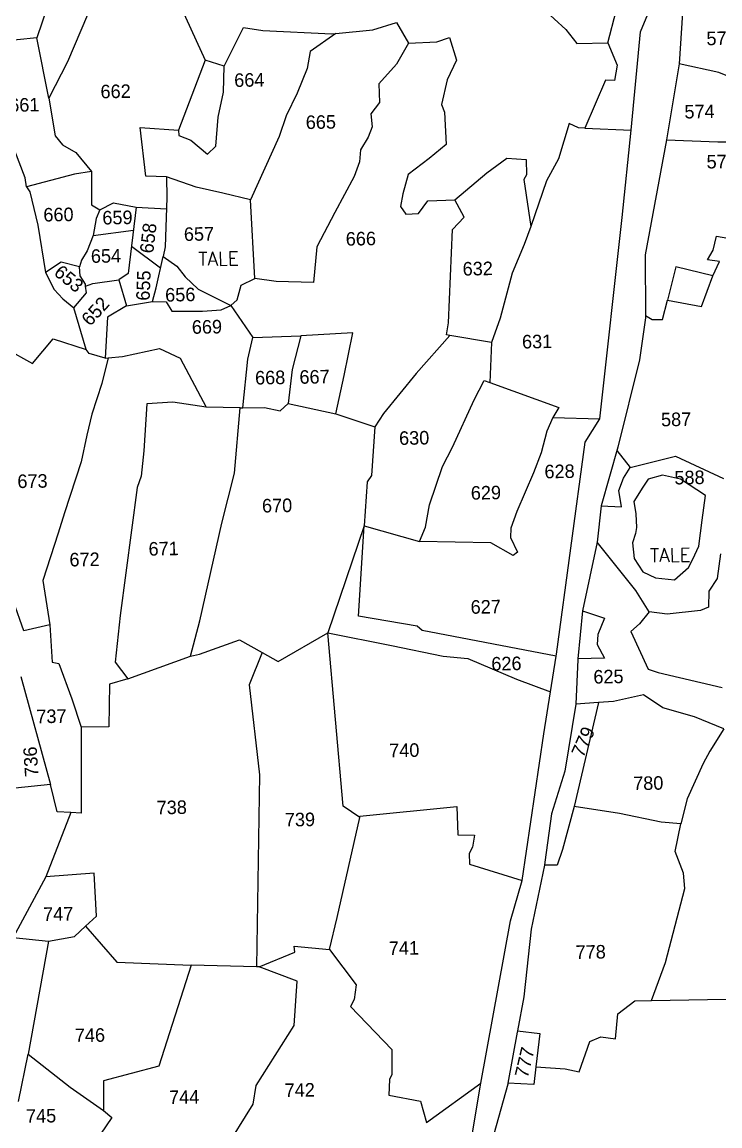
# Model space of a CAD drawing. Header units: metres. Extents: x 276272 to 279333, y 2076915 to 2080427.
# Drawn here: x 277627 to 278017, y 2077674 to 2078291 of the extents above; entities that cross this region are included whole.
import ezdxf

# ---------------------------------------------------------------- set-up
doc = ezdxf.new("R2010")
doc.units = ezdxf.units.M
for name, color, linetype in [('LINE_WATER', 4, 'Continuous'), ('POLY_PARCEL', 6, 'Continuous'), ('POLY_ROAD', 30, 'Continuous'), ('POLY_WATER', 4, 'Continuous'), ('TEXT_MAPIN', 7, 'Continuous'), ('TEXT_PARCEL', 7, 'Continuous')]:
    doc.layers.add(name, color=color, linetype=linetype)
doc.styles.get("Standard").update_dxf_attribs({"font": 'simplex.shx'})
doc.styles.add('TEXT_MAP', font='', dxfattribs={"height": 1.8})
doc.styles.get('TEXT_MAP').set_extended_font_data('Kruti Dev 050')

msp = doc.modelspace()

# ---------------------------------------------------------------- linework, layer by layer
at = {"layer": 'LINE_WATER'}
for p, q in [((277977.16, 2078035.93), (277974.13, 2078031.38)), ((277985.08, 2078038.13), (277977.16, 2078035.93)), ((277995.14, 2078035.88), (277985.08, 2078038.13)), ((278009.12, 2078026.79), (277995.14, 2078035.88)), ((277974.13, 2078031.38), (277969.07, 2078023.35)), ((278007.28, 2078012.93), (278009.12, 2078026.79)), ((277969.07, 2078023.35), (277970.23, 2078016.46)), ((277970.23, 2078016.46), (277970.7, 2078008.86)), ((277970.7, 2078008.86), (277970.07, 2078005.4)), ((278005.45, 2077998.39), (278007.28, 2078012.93)), ((277970.07, 2078005.4), (277968.42, 2078000.19)), ((277968.42, 2078000.19), (277969.26, 2077991.56)), ((278002.12, 2077991.08), (278005.45, 2077998.39)), ((277969.26, 2077991.56), (277974.23, 2077984.04)), ((277999.77, 2077986.54), (278002.12, 2077991.08)), ((277974.23, 2077984.04), (277981.2, 2077980.7)), ((277991.94, 2077979.5), (277999.77, 2077986.54)), ((277981.2, 2077980.7), (277991.94, 2077979.5))]:
    msp.add_line(p, q, dxfattribs=at)
at = {"layer": 'POLY_PARCEL'}
for p, q in [((277904.13, 2078312.09), (277931.07, 2078287.33)), ((277641.08, 2078299.5), (277635.35, 2078282.62)), ((277716.42, 2078298.65), (277729.47, 2078270.11)), ((277663.66, 2078295.44), (277652.37, 2078269.28)), ((277954.67, 2078279.78), (277959.15, 2078297.68)), ((277739.98, 2078266.8), (277750.82, 2078288.45)), ((277750.82, 2078288.45), (277761.63, 2078286.73)), ((277761.63, 2078286.73), (277800.33, 2078284.85)), ((277802.51, 2078285.07), (277823.11, 2078287.13)), ((277823.11, 2078287.13), (277836.35, 2078291.15)), ((277836.35, 2078291.15), (277843.2, 2078279.55)), ((277931.07, 2078287.33), (277937.28, 2078279.49)), ((277635.35, 2078282.62), (277612.88, 2078280.34)), ((277641.93, 2078248.83), (277635.35, 2078282.62)), ((277802.51, 2078285.07), (277788.13, 2078274.95)), ((277800.33, 2078284.85), (277802.51, 2078285.07)), ((277843.2, 2078279.55), (277859.04, 2078280.45)), ((277859.04, 2078280.45), (277865.97, 2078282.78)), ((277865.97, 2078282.78), (277869.98, 2078270.18)), ((277937.28, 2078279.49), (277954.67, 2078279.78)), ((277954.67, 2078279.78), (277959.84, 2078267.39)), ((277788.13, 2078274.95), (277786.39, 2078265.42)), ((277843.2, 2078279.55), (277836.43, 2078267.84)), ((277652.37, 2078269.28), (277641.93, 2078248.83)), ((277729.47, 2078270.11), (277714.6, 2078230.9)), ((277739.98, 2078266.8), (277729.47, 2078270.11)), ((277836.43, 2078267.84), (277826.47, 2078256.9)), ((277869.98, 2078270.18), (277864.82, 2078259.09)), ((278016.66, 2078263.27), (277994.52, 2078268.12)), ((277739.6, 2078252.23), (277739.98, 2078266.8)), ((277786.39, 2078265.42), (277780.91, 2078251.7)), ((277959.84, 2078267.39), (277958.38, 2078258.68)), ((278025.74, 2078259.56), (278016.66, 2078263.27)), ((277826.47, 2078256.9), (277826.96, 2078246.46)), ((277864.82, 2078259.09), (277861.56, 2078245.41)), ((277953.23, 2078258.91), (277941.77, 2078232.02)), ((277958.38, 2078258.68), (277953.23, 2078258.91)), ((277736.66, 2078238.24), (277739.6, 2078252.23)), ((277780.91, 2078251.7), (277774.79, 2078238.93)), ((277641.93, 2078248.83), (277645.5, 2078227.81)), ((277826.96, 2078246.46), (277822, 2078240.04)), ((277861.56, 2078245.41), (277863.22, 2078241.01)), ((277735.35, 2078222.06), (277736.66, 2078238.24)), ((277774.79, 2078238.93), (277770.86, 2078227.46)), ((277822, 2078240.04), (277822.75, 2078232.77)), ((277863.22, 2078241.01), (277864.15, 2078222.97)), ((277628.78, 2078204.41), (277618.17, 2078232.11)), ((277696.33, 2078205.25), (277693.02, 2078232.44)), ((277693.02, 2078232.44), (277714.6, 2078230.9)), ((277714.6, 2078230.9), (277714.64, 2078228.05)), ((277822.75, 2078232.77), (277820.63, 2078227.03)), ((277933.03, 2078234.77), (277926.93, 2078215.05)), ((277938.22, 2078232.28), (277933.03, 2078234.77)), ((277941.77, 2078232.02), (277938.22, 2078232.28)), ((277941.77, 2078232.02), (277967.58, 2078230.9)), ((277645.5, 2078227.81), (277649.71, 2078222.82)), ((277714.64, 2078228.05), (277721.35, 2078225.31)), ((277721.35, 2078225.31), (277730.67, 2078217.55)), ((277770.86, 2078227.46), (277754.87, 2078191.98)), ((277820.63, 2078227.03), (277816.31, 2078219.99)), ((277987.46, 2078225.52), (278016.03, 2078224.52)), ((278016.03, 2078224.52), (278048.21, 2078224.42)), ((277649.71, 2078222.82), (277657.07, 2078218.51)), ((277657.07, 2078218.51), (277665.81, 2078207.88)), ((277730.67, 2078217.55), (277735.35, 2078222.06)), ((277816.31, 2078219.99), (277815.79, 2078213.33)), ((277864.15, 2078222.97), (277854.77, 2078215.21)), ((277815.79, 2078213.33), (277812.76, 2078205.04)), ((277854.77, 2078215.21), (277842.88, 2078206.14)), ((277886.92, 2078207.19), (277898.2, 2078215.3)), ((277898.2, 2078215.3), (277908.98, 2078214.53)), ((277908.98, 2078214.53), (277909.13, 2078205.98)), ((277926.93, 2078215.05), (277920.38, 2078202.71)), ((277656.32, 2078206.46), (277629.5, 2078199.35)), ((277665.81, 2078207.88), (277656.32, 2078206.46)), ((277665.81, 2078207.88), (277665.8, 2078189.19)), ((277842.88, 2078206.14), (277839.89, 2078195.32)), ((277869.11, 2078192.01), (277886.92, 2078207.19)), ((277909.13, 2078205.98), (277907.59, 2078203.42)), ((277629.5, 2078199.35), (277628.78, 2078204.41)), ((277707.74, 2078204.81), (277696.33, 2078205.25)), ((277812.76, 2078205.04), (277802, 2078184.9)), ((277907.59, 2078203.42), (277911.51, 2078177.2)), ((277920.38, 2078202.71), (277911.51, 2078177.2)), ((277629.5, 2078199.35), (277631.45, 2078196.54)), ((277631.45, 2078196.54), (277635.88, 2078177.92)), ((277839.89, 2078195.32), (277838.74, 2078188.33)), ((277665.8, 2078189.19), (277670.6, 2078186.42)), ((277670.6, 2078186.42), (277678.14, 2078190.35)), ((277678.14, 2078190.35), (277690.86, 2078188.03)), ((277690.86, 2078188.03), (277686.41, 2078150.89)), ((277690.86, 2078188.03), (277707.76, 2078187)), ((277838.74, 2078188.33), (277841.67, 2078183.95)), ((277848.64, 2078184.38), (277853.91, 2078191.44)), ((277853.91, 2078191.44), (277869.11, 2078192.01)), ((277874.34, 2078182.28), (277869.11, 2078192.01)), ((277668.46, 2078181.64), (277666.72, 2078172.1)), ((277670.6, 2078186.42), (277668.46, 2078181.64)), ((277802, 2078184.9), (277791.86, 2078165.73)), ((277841.67, 2078183.95), (277848.64, 2078184.38)), ((277867.8, 2078175.51), (277874.34, 2078182.28)), ((277635.88, 2078177.92), (277640.13, 2078151.39)), ((277666.72, 2078172.1), (277689.3, 2078175.04)), ((277865.51, 2078123.21), (277867.8, 2078175.51)), ((277911.51, 2078177.2), (277907.88, 2078167)), ((277666.72, 2078172.1), (277663.38, 2078163.5)), ((278013.45, 2078163.95), (278015.25, 2078171.7)), ((278015.25, 2078171.7), (278030.1, 2078169.06)), ((277663.38, 2078163.5), (277660.3, 2078158.38)), ((277704.47, 2078153.75), (277688.22, 2078165.97)), ((277791.86, 2078165.73), (277789.98, 2078145.74)), ((277907.88, 2078167), (277901.17, 2078151.05)), ((278010.33, 2078158.43), (278013.45, 2078163.95)), ((277648.91, 2078157.23), (277640.13, 2078151.39)), ((277659.09, 2078154.55), (277648.91, 2078157.23)), ((277660.3, 2078158.38), (277659.09, 2078154.55)), ((277702.08, 2078142.92), (277705.95, 2078160.44)), ((278017.1, 2078157.58), (278010.33, 2078158.43)), ((278013.37, 2078149.48), (278017.1, 2078157.58)), ((277640.13, 2078151.39), (277645.04, 2078141.96)), ((277659.49, 2078149.49), (277659.09, 2078154.55)), ((277686.41, 2078150.89), (277681.08, 2078147.32)), ((277901.17, 2078151.05), (277894.31, 2078125.91)), ((277992.69, 2078154.6), (277987.86, 2078135.86)), ((278013.37, 2078149.48), (277992.69, 2078154.6)), ((277662.43, 2078144.79), (277659.49, 2078149.49)), ((277662.57, 2078143.82), (277662.43, 2078144.79)), ((277662.57, 2078143.82), (277666.54, 2078145.18)), ((277666.54, 2078145.18), (277681.08, 2078147.32)), ((277681.08, 2078147.32), (277685.45, 2078132.82)), ((277769.05, 2078146.34), (277757.19, 2078147.99)), ((277789.98, 2078145.74), (277769.05, 2078146.34)), ((278006.9, 2078132.32), (278013.37, 2078149.48)), ((277645.04, 2078141.96), (277649.88, 2078136.66)), ((277655.99, 2078131.7), (277663.14, 2078140.05)), ((277663.14, 2078140.05), (277662.57, 2078143.82)), ((277699.99, 2078135.28), (277702.08, 2078142.92)), ((277649.88, 2078136.66), (277655.99, 2078131.7)), ((277662.93, 2078108.27), (277655.99, 2078131.7)), ((277685.45, 2078132.82), (277674.9, 2078126.35)), ((277685.45, 2078132.82), (277699.99, 2078135.28)), ((277699.99, 2078135.28), (277707.6, 2078135.09)), ((277707.6, 2078135.09), (277710.85, 2078129.76)), ((277738.42, 2078130.54), (277743.82, 2078132.88)), ((277743.82, 2078132.88), (277756.02, 2078114.99)), ((277985.14, 2078125.2), (277987.86, 2078135.86)), ((277987.86, 2078135.86), (278006.9, 2078132.32)), ((277674.9, 2078126.35), (277673.56, 2078103.52)), ((277710.85, 2078129.76), (277727.97, 2078129.73)), ((277727.97, 2078129.73), (277738.42, 2078130.54)), ((277894.31, 2078125.91), (277889.61, 2078112.18)), ((277975.56, 2078127.28), (277979.35, 2078125.1)), ((277864.35, 2078116.54), (277865.51, 2078123.21)), ((277979.35, 2078125.1), (277985.14, 2078125.2)), ((277632.95, 2078100.48), (277644.45, 2078114.29)), ((277644.45, 2078114.29), (277662.93, 2078108.27)), ((277753.36, 2078103.02), (277756.02, 2078114.99)), ((277756.02, 2078114.99), (277782.99, 2078115.96)), ((277782.99, 2078115.96), (277778.12, 2078097.21)), ((277812.03, 2078117.75), (277782.99, 2078115.96)), ((277807.24, 2078093.8), (277812.03, 2078117.75)), ((277866.22, 2078116.22), (277847.45, 2078095)), ((277866.22, 2078116.22), (277864.35, 2078116.54)), ((277889.61, 2078112.18), (277866.22, 2078116.22)), ((277618.23, 2078108.79), (277632.95, 2078100.48)), ((277664.53, 2078106.13), (277662.93, 2078108.27)), ((277683.23, 2078104.37), (277703.9, 2078108.87)), ((277703.9, 2078108.87), (277715.39, 2078103.53)), ((277889.61, 2078112.18), (277888.63, 2078089.96)), ((277673.56, 2078103.52), (277664.53, 2078106.13)), ((277675.25, 2078103.67), (277671.72, 2078089.31)), ((277673.56, 2078103.52), (277675.25, 2078103.67)), ((277675.25, 2078103.67), (277683.23, 2078104.37)), ((277715.39, 2078103.53), (277730.03, 2078076.13)), ((277750.44, 2078075.76), (277753.36, 2078103.02)), ((277778.12, 2078097.21), (277775.77, 2078078.2)), ((277847.45, 2078095), (277829.14, 2078072.64)), ((277671.72, 2078089.31), (277666.13, 2078072.28)), ((277802.49, 2078072.43), (277807.24, 2078093.8)), ((277879.81, 2078080.29), (277885.5, 2078091.1)), ((277885.5, 2078091.1), (277888.63, 2078089.96)), ((277888.63, 2078089.96), (277927.25, 2078075.9)), ((277696.81, 2078077.99), (277695.17, 2078051.7)), ((277711.31, 2078078.93), (277696.81, 2078077.99)), ((277730.03, 2078076.13), (277711.31, 2078078.93)), ((277749.05, 2078075.75), (277730.03, 2078076.13)), ((277771.34, 2078073.98), (277775.77, 2078078.2)), ((277775.77, 2078078.2), (277802.49, 2078072.43)), ((277867.8, 2078053.83), (277879.81, 2078080.29)), ((277666.13, 2078072.28), (277663.22, 2078060.49)), ((277745.85, 2078039.27), (277749.05, 2078075.75)), ((277749.05, 2078075.75), (277750.44, 2078075.76)), ((277750.44, 2078075.76), (277762.67, 2078075.91)), ((277762.67, 2078075.91), (277771.34, 2078073.98)), ((277802.49, 2078072.43), (277824.22, 2078065.02)), ((277829.14, 2078072.64), (277824.22, 2078065.02)), ((277923.88, 2078070.32), (277920.55, 2078062.66)), ((277927.25, 2078075.9), (277923.88, 2078070.32)), ((277923.88, 2078070.32), (277950.03, 2078069.55)), ((277824.22, 2078065.02), (277822.43, 2078037.86)), ((277663.22, 2078060.49), (277660.01, 2078045.57)), ((277920.55, 2078062.66), (277917.3, 2078050.51)), ((277695.17, 2078051.7), (277693.68, 2078037.51)), ((277862.11, 2078043.02), (277867.8, 2078053.83)), ((277959.68, 2078051.95), (277967.03, 2078042.32)), ((277660.01, 2078045.57), (277650.81, 2078017.08)), ((277917.3, 2078050.51), (277912.99, 2078039.38)), ((277967.03, 2078042.32), (277992.51, 2078048.63)), ((277992.51, 2078048.63), (278019.34, 2078036.29)), ((277738.72, 2078011.16), (277745.85, 2078039.27)), ((277854.86, 2078021.47), (277862.11, 2078043.02)), ((277912.99, 2078039.38), (277903.67, 2078017.8)), ((277963.32, 2078036.39), (277967.03, 2078042.32)), ((277693.68, 2078037.51), (277691.37, 2078031.25)), ((277820.07, 2078034.37), (277818.41, 2078009.8)), ((277822.43, 2078037.86), (277820.07, 2078034.37)), ((277960.67, 2078029.43), (277963.32, 2078036.39)), ((277691.37, 2078031.25), (277681.85, 2077959.55)), ((277962.21, 2078020.47), (277960.67, 2078029.43)), ((277852.65, 2078008.99), (277854.86, 2078021.47)), ((277950.89, 2078020.95), (277948.64, 2078000.71)), ((277950.89, 2078020.95), (277962.21, 2078020.47)), ((277650.81, 2078017.08), (277647.2, 2078005.62)), ((277903.67, 2078017.8), (277900.37, 2078008.41)), ((277726.49, 2077956.7), (277738.72, 2078011.16)), ((277818.41, 2078009.8), (277797.95, 2077949.88)), ((277815.1, 2077959.29), (277818.41, 2078009.8)), ((277818.41, 2078009.8), (277849.33, 2078000.99)), ((277849.33, 2078000.99), (277852.65, 2078008.99)), ((277900.37, 2078008.41), (277900.11, 2078003.22)), ((277647.2, 2078005.62), (277638.65, 2077979.21)), ((277900.11, 2078003.22), (277904.06, 2077995)), ((277889.1, 2078000.27), (277849.33, 2078000.99)), ((277901.66, 2077993.23), (277889.1, 2078000.27)), ((277970.25, 2077973.61), (277948.64, 2078000.71)), ((277904.06, 2077995), (277901.66, 2077993.23)), ((278017.62, 2077994.1), (278015.78, 2077980.25)), ((277638.65, 2077979.21), (277642.52, 2077954.39)), ((278015.78, 2077980.25), (278011.06, 2077973.26)), ((277977.72, 2077961.64), (277970.25, 2077973.61)), ((278011.06, 2077973.26), (278010.86, 2077964.27)), ((277628.06, 2077951.04), (277622.25, 2077967.53)), ((277681.85, 2077959.55), (277679.17, 2077933.44)), ((277848.05, 2077953.62), (277815.1, 2077959.29)), ((277940.47, 2077962.23), (277952.66, 2077958.12)), ((277977.72, 2077961.64), (277972.34, 2077955.03)), ((277987.76, 2077960.42), (277977.72, 2077961.64)), ((278006.4, 2077962.46), (277987.76, 2077960.42)), ((278010.86, 2077964.27), (278006.4, 2077962.46)), ((277642.52, 2077954.39), (277628.06, 2077951.04)), ((277642.52, 2077954.39), (277643.86, 2077933.48)), ((277721.29, 2077936.91), (277726.49, 2077956.7)), ((277850.85, 2077951.25), (277848.05, 2077953.62)), ((277952.66, 2077958.12), (277949.07, 2077949.03)), ((277972.34, 2077955.03), (277967.43, 2077950.59)), ((277770.21, 2077933.87), (277797.95, 2077949.88)), ((277797.95, 2077949.88), (277833.68, 2077942.88)), ((277806.55, 2077852.94), (277797.95, 2077949.88)), ((277925.61, 2077936.92), (277850.85, 2077951.25)), ((277949.07, 2077949.03), (277948.54, 2077943.42)), ((277967.43, 2077950.59), (277977.12, 2077929.57)), ((277726.23, 2077937.97), (277748.57, 2077945.95)), ((277748.57, 2077945.95), (277761.26, 2077938.86)), ((277833.68, 2077942.88), (277862.48, 2077936.8)), ((277948.54, 2077943.42), (277952.72, 2077935.7)), ((277686.24, 2077924.23), (277721.29, 2077936.91)), ((277721.29, 2077936.91), (277726.23, 2077937.97)), ((277761.26, 2077938.86), (277753.98, 2077920.8)), ((277761.26, 2077938.86), (277770.21, 2077933.87)), ((277862.48, 2077936.8), (277876.33, 2077935.65)), ((277876.33, 2077935.65), (277903.49, 2077924.01)), ((277952.72, 2077935.7), (277937.8, 2077935.45)), ((277643.86, 2077933.48), (277647.68, 2077932.86)), ((277647.68, 2077932.86), (277654.93, 2077912.93)), ((277679.17, 2077933.44), (277686.24, 2077924.23)), ((277977.12, 2077929.57), (277982.76, 2077927.8)), ((277626.36, 2077925.59), (277642.94, 2077865.04)), ((277686.24, 2077924.23), (277675.88, 2077921.23)), ((277903.49, 2077924.01), (277922.45, 2077916.94)), ((277982.76, 2077927.8), (278018.42, 2077919.37)), ((277675.88, 2077921.23), (277675.59, 2077897.38)), ((277753.98, 2077920.8), (277759.81, 2077870.45)), ((277654.93, 2077912.93), (277660.03, 2077897.12)), ((277949.37, 2077910.93), (277935.73, 2077852.81)), ((277949.37, 2077910.93), (277936.61, 2077910.06)), ((277957.8, 2077911.5), (277949.37, 2077910.93)), ((277974.56, 2077915.21), (277957.8, 2077911.5)), ((277985.28, 2077907.91), (277974.56, 2077915.21)), ((278003.12, 2077902.92), (277985.28, 2077907.91)), ((277675.59, 2077897.38), (277660.03, 2077897.12)), ((277660.03, 2077897.12), (277660.14, 2077849.09)), ((278019.43, 2077896.34), (278003.12, 2077902.92)), ((278019.43, 2077896.34), (278011.54, 2077883.75)), ((278011.54, 2077883.75), (278007.92, 2077876.84)), ((278007.92, 2077876.84), (277998.9, 2077857.07)), ((277759.81, 2077870.45), (277758.21, 2077763.16)), ((277642.94, 2077865.04), (277623.26, 2077862.99)), ((277646.65, 2077849.9), (277642.94, 2077865.04)), ((277998.9, 2077857.07), (277995.4, 2077843.22)), ((277654.39, 2077849.43), (277640.26, 2077813.54)), ((277654.39, 2077849.43), (277646.65, 2077849.9)), ((277660.14, 2077849.09), (277654.39, 2077849.43)), ((277815.86, 2077846.74), (277806.55, 2077852.94)), ((277815.99, 2077847.33), (277870.11, 2077852.9)), ((277870.11, 2077852.9), (277870.69, 2077837.03)), ((277935.73, 2077852.81), (277929.28, 2077828.72)), ((277961.03, 2077848.87), (277935.73, 2077852.81)), ((277984.48, 2077843.97), (277961.03, 2077848.87)), ((277803.23, 2077790.75), (277815.86, 2077846.74)), ((277815.86, 2077846.74), (277815.99, 2077847.33)), ((277995.4, 2077843.22), (277984.48, 2077843.97)), ((277992.23, 2077827.6), (277995.4, 2077843.22)), ((277870.69, 2077837.03), (277880.04, 2077836.88)), ((277880.04, 2077836.88), (277878.91, 2077830.01)), ((277878.91, 2077830.01), (277877.1, 2077826.55)), ((277877.1, 2077826.55), (277877.2, 2077820.64)), ((277929.28, 2077828.72), (277926.31, 2077819.95)), ((277996.8, 2077815.53), (277992.23, 2077827.6)), ((277877.2, 2077820.64), (277906.62, 2077811.37)), ((277926.31, 2077819.95), (277919.1, 2077820.08)), ((277640.26, 2077813.54), (277622.14, 2077779.6)), ((277667.34, 2077815.55), (277640.26, 2077813.54)), ((277668.67, 2077791.59), (277667.34, 2077815.55)), ((277997.57, 2077806.96), (277996.8, 2077815.53)), ((277986.74, 2077765.67), (277997.57, 2077806.96)), ((277662.53, 2077785.88), (277668.67, 2077791.59)), ((277798.86, 2077772.92), (277803.23, 2077790.75)), ((277641.8, 2077777.44), (277656.4, 2077780.18)), ((277656.4, 2077780.18), (277662.53, 2077785.88)), ((277662.53, 2077785.88), (277680.12, 2077765.85)), ((277622.14, 2077779.6), (277641.8, 2077777.44)), ((277641.8, 2077777.44), (277630.54, 2077714.25)), ((277779.57, 2077771.35), (277779.2, 2077774.77)), ((277779.2, 2077774.77), (277798.86, 2077772.92)), ((277759.64, 2077763.13), (277779.57, 2077771.35)), ((277798.86, 2077772.92), (277813.89, 2077753.1)), ((277680.12, 2077765.85), (277721.61, 2077764.05)), ((277721.61, 2077764.05), (277703.55, 2077707.69)), ((277758.21, 2077763.16), (277721.61, 2077764.05)), ((277759.64, 2077763.13), (277758.21, 2077763.16)), ((277780.96, 2077755.08), (277759.64, 2077763.13)), ((277978.99, 2077744.36), (277986.74, 2077765.67)), ((277779.19, 2077730.45), (277780.96, 2077755.08)), ((277813.89, 2077753.1), (277812.78, 2077744.99)), ((277812.78, 2077744.99), (277810.66, 2077740.9)), ((277960.11, 2077736.88), (277969.65, 2077744.21)), ((277969.65, 2077744.21), (277978.99, 2077744.36)), ((277978.99, 2077744.36), (278033.16, 2077745.24)), ((277810.66, 2077740.9), (277833.81, 2077717)), ((277958.79, 2077722.85), (277960.11, 2077736.88)), ((277757.95, 2077696.77), (277779.19, 2077730.45)), ((277904.01, 2077727.41), (277916.54, 2077725.86)), ((277916.54, 2077725.86), (277914.4, 2077707.25)), ((277938.54, 2077704.45), (277944.48, 2077721.36)), ((277944.48, 2077721.36), (277950.67, 2077723.96)), ((277950.67, 2077723.96), (277958.79, 2077722.85)), ((277625.03, 2077687.94), (277630.54, 2077714.25)), ((277630.54, 2077714.25), (277653.9, 2077695.96)), ((277833.81, 2077717), (277833.73, 2077702.99)), ((277703.55, 2077707.69), (277672.54, 2077699.39)), ((277914.4, 2077707.25), (277913.27, 2077697.47)), ((277914.4, 2077707.25), (277930.72, 2077706.18)), ((277930.72, 2077706.18), (277938.54, 2077704.45)), ((277832.53, 2077700.16), (277832.06, 2077691.44)), ((277833.73, 2077702.99), (277832.53, 2077700.16)), ((277653.9, 2077695.96), (277672.5, 2077682.88)), ((277672.54, 2077699.39), (277672.5, 2077682.88)), ((277756.25, 2077686.46), (277757.95, 2077696.77)), ((277853.19, 2077676.22), (277883.56, 2077698.17)), ((277913.27, 2077697.47), (277898.74, 2077698.07)), ((277832.06, 2077691.44), (277849.87, 2077688)), ((277849.87, 2077688), (277853.19, 2077676.22)), ((277672.5, 2077682.88), (277677.24, 2077678.91)), ((277737.82, 2077656.79), (277756.25, 2077686.46)), ((277677.24, 2077678.91), (277644.67, 2077631.45))]:
    msp.add_line(p, q, dxfattribs=at)
at = {"layer": 'POLY_ROAD'}
for p, q in [((277998.23, 2078325.18), (277994.52, 2078268.12)), ((277972.88, 2078285.9), (277976.86, 2078295.81)), ((277967.58, 2078230.9), (277972.88, 2078285.9)), ((277994.52, 2078268.12), (277987.46, 2078225.52)), ((277962.66, 2078182.19), (277967.58, 2078230.9)), ((277987.46, 2078225.52), (277975.49, 2078161.25)), ((277950.03, 2078069.55), (277962.66, 2078182.19)), ((277975.49, 2078161.25), (277975.56, 2078127.28)), ((277975.57, 2078126.02), (277972.33, 2078102.65)), ((277975.56, 2078127.28), (277975.57, 2078126.02)), ((277972.33, 2078102.65), (277960.19, 2078053.75)), ((277941.95, 2078056.46), (277950.03, 2078069.55)), ((277925.8, 2077938.06), (277941.95, 2078056.46)), ((277960.19, 2078053.75), (277950.89, 2078020.95)), ((277948.64, 2078000.71), (277940.47, 2077962.23)), ((277940.47, 2077962.23), (277937.8, 2077935.45)), ((277922.45, 2077916.94), (277925.61, 2077936.92)), ((277925.61, 2077936.92), (277925.8, 2077938.06)), ((277937.75, 2077934.95), (277936.61, 2077910.06)), ((277937.8, 2077935.45), (277937.75, 2077934.95)), ((277918.72, 2077893.43), (277922.45, 2077916.94)), ((277936.61, 2077910.06), (277930.5, 2077872.65)), ((277906.62, 2077811.37), (277918.72, 2077893.43)), ((277930.5, 2077872.65), (277923.13, 2077848.7)), ((277923.13, 2077848.7), (277919.43, 2077821.69)), ((277919.1, 2077820.08), (277911.77, 2077784.26)), ((277919.43, 2077821.69), (277919.1, 2077820.08)), ((277900.25, 2077788.98), (277906.62, 2077811.37)), ((277883.56, 2077698.17), (277900.25, 2077788.98)), ((277911.77, 2077784.26), (277907.69, 2077746.47)), ((277907.69, 2077746.47), (277904.01, 2077727.41)), ((277903.88, 2077726.71), (277898.74, 2077698.07)), ((277904.01, 2077727.41), (277903.88, 2077726.71)), ((277871.31, 2077625.41), (277883.15, 2077695.96)), ((277883.15, 2077695.96), (277883.56, 2077698.17)), ((277898.66, 2077697.61), (277887.41, 2077657.53)), ((277898.74, 2077698.07), (277898.66, 2077697.61))]:
    msp.add_line(p, q, dxfattribs=at)
at = {"layer": 'POLY_WATER'}
for p, q in [((277724.32, 2078199.07), (277707.74, 2078204.81)), ((277707.74, 2078204.81), (277707.94, 2078193.1)), ((277739.27, 2078195.84), (277724.32, 2078199.07)), ((277754.87, 2078191.98), (277739.27, 2078195.84)), ((277707.94, 2078193.1), (277707.13, 2078165.84)), ((277757.19, 2078147.99), (277754.87, 2078191.98)), ((277707.13, 2078165.84), (277705.95, 2078160.44)), ((277705.95, 2078160.44), (277713.65, 2078154.86)), ((277713.65, 2078154.86), (277718.19, 2078148.92)), ((277718.19, 2078148.92), (277725.6, 2078142.08)), ((277747.25, 2078136.1), (277749.64, 2078144.38)), ((277749.64, 2078144.38), (277757.19, 2078147.99)), ((277725.6, 2078142.08), (277743.82, 2078132.88)), ((277743.82, 2078132.88), (277747.25, 2078136.1))]:
    msp.add_line(p, q, dxfattribs=at)

# ---------------------------------------------------------------- texts
at = {"layer": 'TEXT_MAPIN'}
for p in [(277725.6, 2078155.2), (277978.16, 2077989.47)]:
    msp.add_text('TALE', height=7.57, rotation=0.96066, dxfattribs=at).set_placement(p)
at = {"layer": 'TEXT_PARCEL', "style": 'TEXT_MAP'}
for s, rotation, p in [('573', 0.96066, (278009.77, 2078278.47)), ('664', 0.96066, (277745.73, 2078255.15)), ('662', 0.96066, (277670.97, 2078248.78)), ('661', 0.96066, (277619.93, 2078241.23)), ('574', 0.96066, (277997.46, 2078237.5)), ('665', 0.96066, (277785.73, 2078231.6)), ('577', 0.96066, (278009.85, 2078209.54)), ('660', 0.96066, (277639.02, 2078179.89)), ('659', 0.96066, (277672, 2078178.22)), ('658', 83.19071, (277700.34, 2078161.82)), ('657', 0.96066, (277717.59, 2078169.04)), ('666', 0.96066, (277808.1, 2078166.4)), ('654', 0.96066, (277665.59, 2078156.76)), ('632', 0.96066, (277873.46, 2078149.68)), ('653', 320.37716, (277644.33, 2078150.44)), ('655', 87.77878, (277698.36, 2078135.53)), ('656', 0.96066, (277707.12, 2078135.12)), ('652', 47.67842, (277665.12, 2078120.96)), ('669', 0.96066, (277722.04, 2078117.11)), ('631', 0.96066, (277906.66, 2078108.89)), ('668', 0.96066, (277757.39, 2078088.75)), ('667', 0.96066, (277782.21, 2078089.17)), ('587', 0.96066, (277984.38, 2078065.37)), ('630', 0.96066, (277837.91, 2078055)), ('628', 0.96066, (277919.21, 2078036.28)), ('588', 0.96066, (277991.86, 2078032.86)), ('673', 0.96066, (277624.5, 2078030.85)), ('629', 0.96066, (277878.03, 2078024.36)), ('670', 0.96066, (277761.27, 2078017.19)), ('671', 0.96066, (277697.83, 2077993.09)), ('672', 0.96066, (277653.6, 2077987.03)), ('627', 0.96066, (277877.92, 2077960.56)), ('626', 0.96066, (277889.5, 2077928.83)), ('625', 0.96066, (277946.55, 2077921.54)), ('737', 0.96066, (277635.09, 2077899.36)), ('779', 66.1718, (277940.8, 2077879.77)), ('736', 93.82487, (277636.3, 2077869.69)), ('740', 0.96066, (277832.38, 2077880.35)), ('780', 0.96066, (277968.8, 2077861.96)), ('738', 0.96066, (277702.36, 2077848.42)), ('739', 0.96066, (277774.05, 2077841.61)), ('747', 0.96066, (277638.87, 2077788.82)), ('741', 0.96066, (277832.15, 2077769.75)), ('778', 0.96066, (277936.6, 2077767.57)), ('746', 0.96066, (277656.61, 2077721.02)), ('777', 76.60269, (277909.77, 2077700.69)), ('744', 0.96066, (277709.29, 2077686.43)), ('742', 0.96066, (277773.93, 2077690.37)), ('745', 0.96066, (277629.31, 2077675.93))]:
    msp.add_text(s, height=7.57, rotation=rotation, dxfattribs=at).set_placement(p)

doc.saveas('drawing.dxf')
